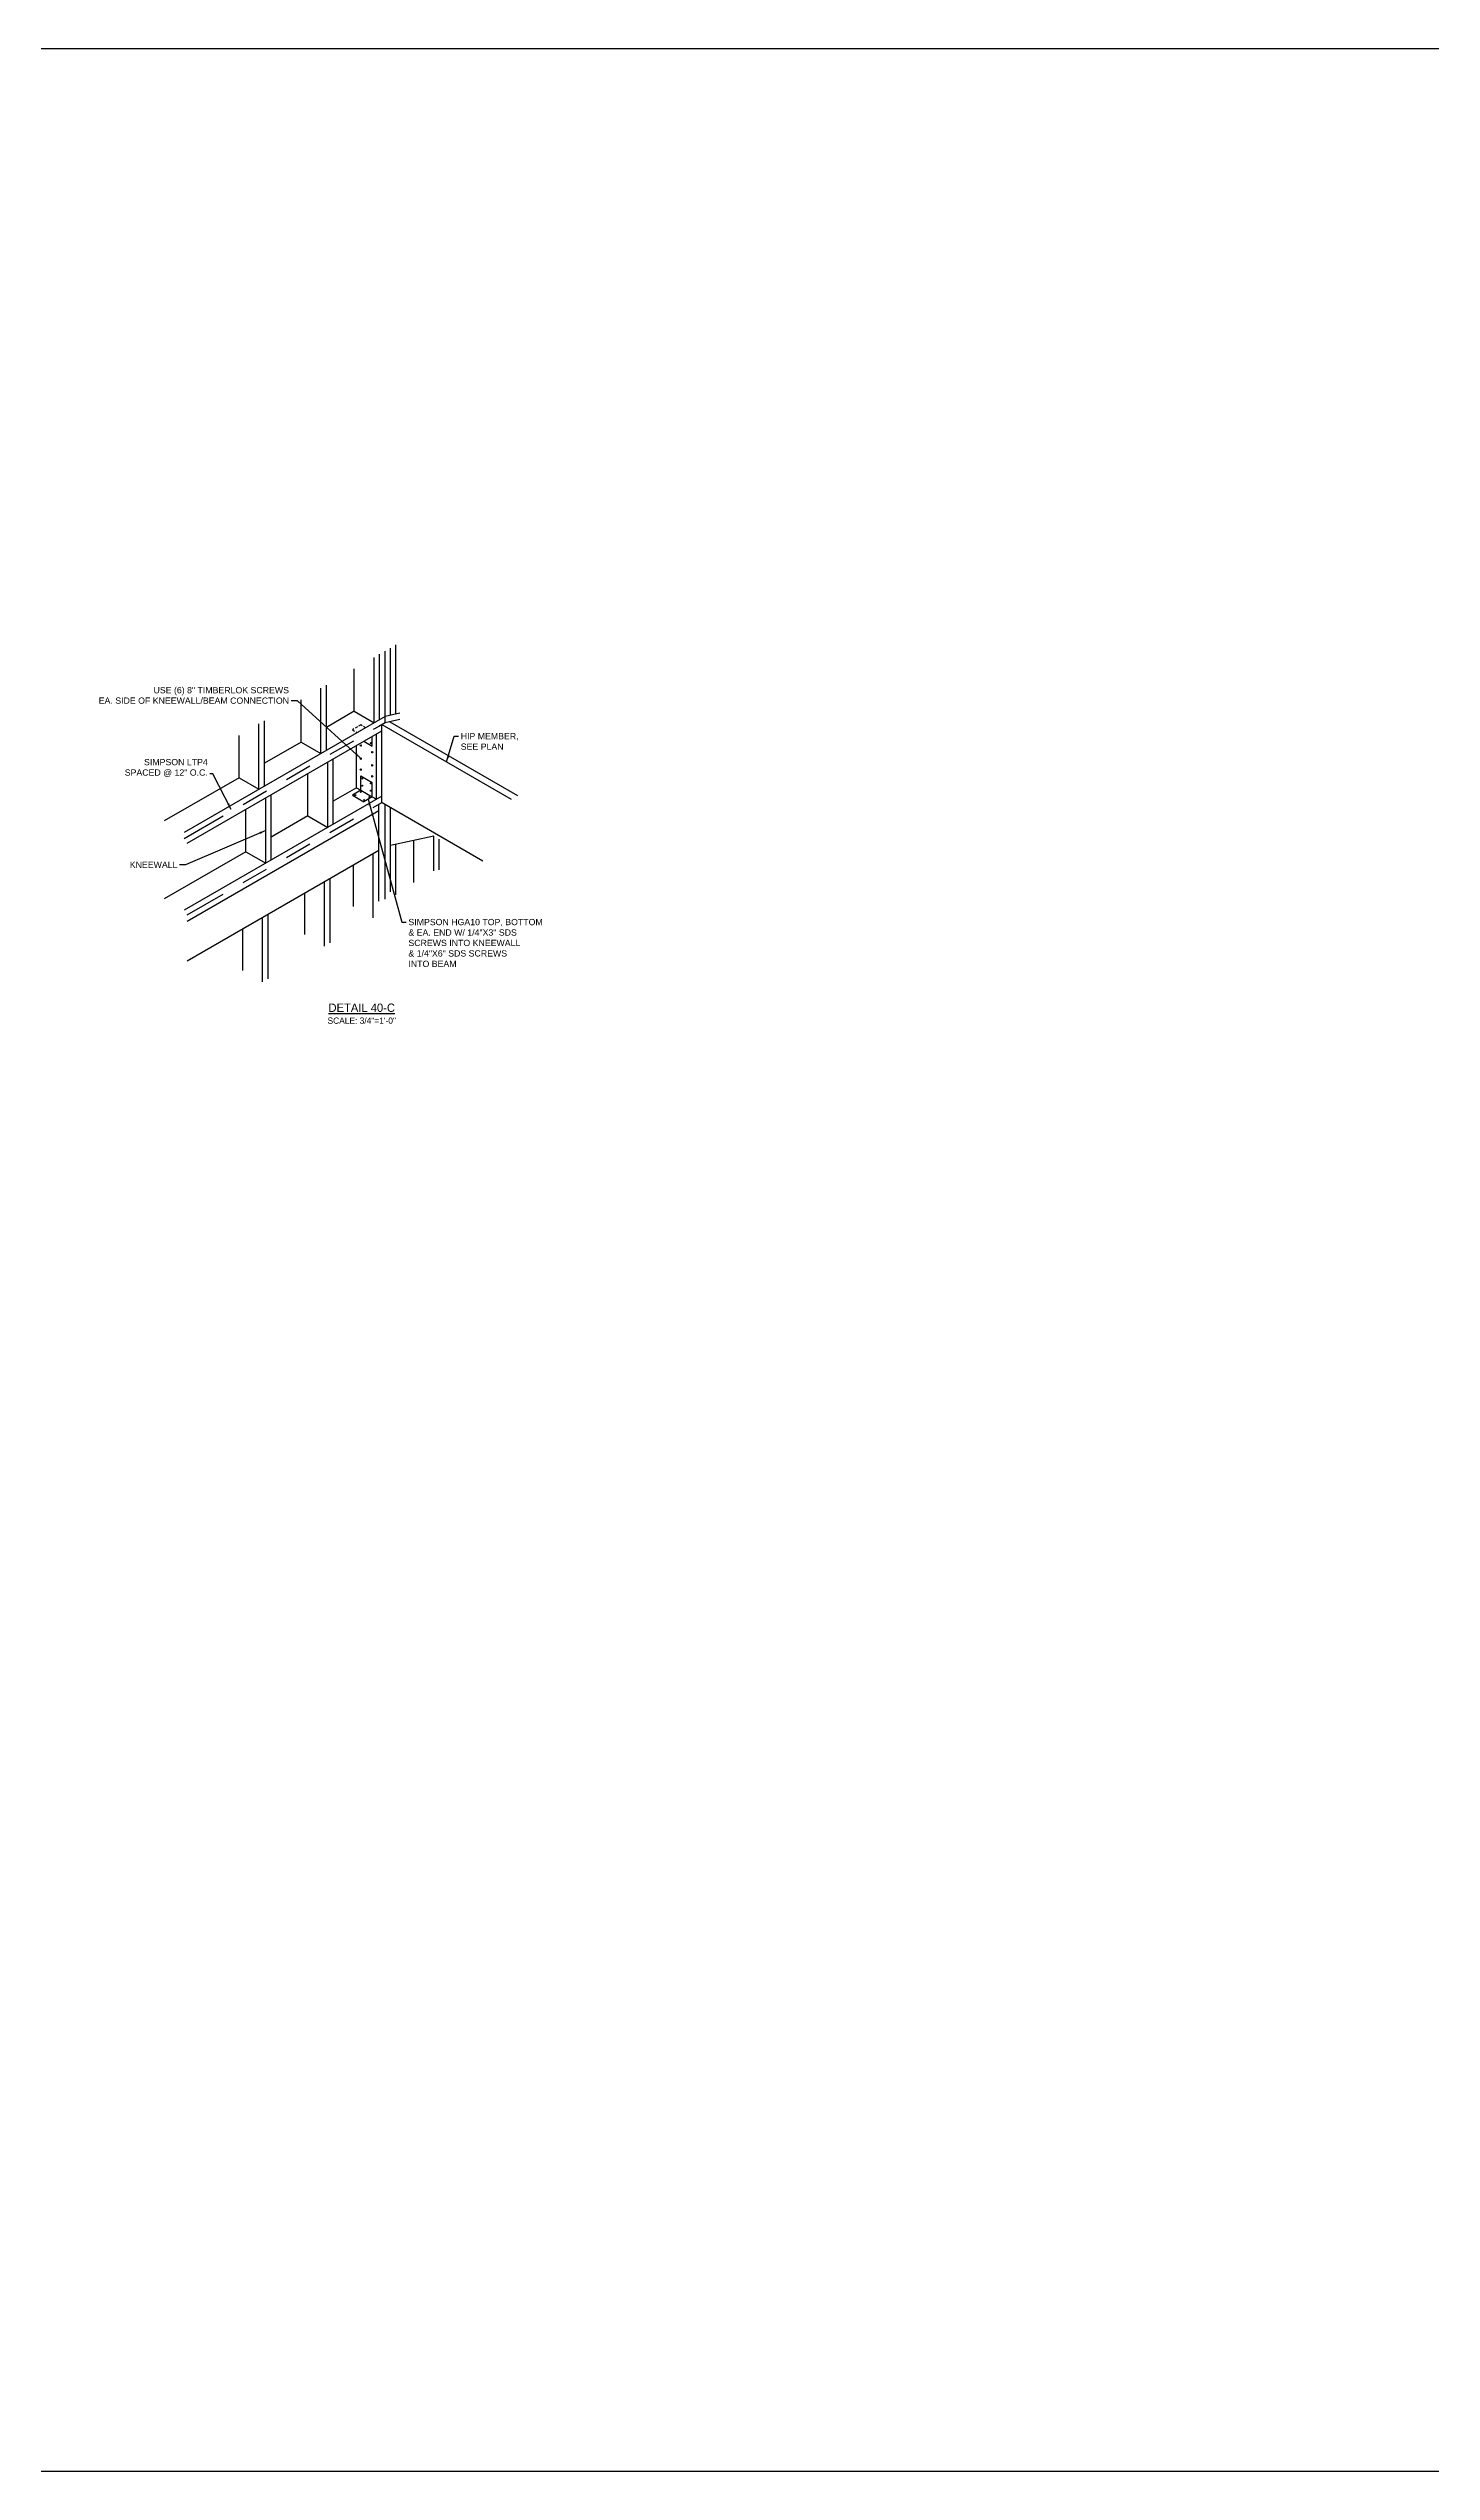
# Model space of a CAD drawing. Header units: inches. Extents: x -1316 to 22433, y -200 to 8737.
# Drawn here: x 3759 to 4090, y 810 to 1389 of the extents above; entities that cross this region are included whole.
import ezdxf

# ---------------------------------------------------------------- set-up
doc = ezdxf.new("R2010")
doc.units = ezdxf.units.IN
doc.header["$LTSCALE"] = 10
doc.header["$MEASUREMENT"] = 0
doc.linetypes.add('HIDDEN4', pattern=[0.09375, 0.0625, -0.03125])
for name, color, linetype in [('A-', 1, 'CONTINUOUS'), ('A-BLUE', 5, 'CONTINUOUS'), ('A-TXT', 222, 'CONTINUOUS')]:
    doc.layers.add(name, color=color, linetype=linetype)
doc.layers.add('VIEWPORT', color=14, linetype='CONTINUOUS', plot=False)
doc.styles.add('style1', font='arial.ttf')
doc.dimstyles.new('3-4', dxfattribs={"dimtxt": 1.5, "dimasz": 1.5, "dimexe": 0.75, "dimexo": 0.75, "dimgap": 0.5, "dimtad": 0, "dimdec": 4, "dimrnd": 0.0625, "dimzin": 0, "dimdsep": 46, "dimlunit": 4, "dimtxsty": 'style1', "dimcen": 0.09, "dimazin": 0, "dimtfac": 1, "dimtdec": 4, "dimtofl": 0, "dimtmove": 0, "dimatfit": 0, "dimfxl": 1, "dimtolj": 1, "dimtzin": 0, "dimarcsym": 0})

msp = doc.modelspace()

# ---------------------------------------------------------------- linework, layer by layer
at = {"layer": 'A-'}
for p, q in [((3842.50444, 1230.09937), (3842.50444, 1246.6732)), ((3832.54515, 1230.7982), (3832.54515, 1240.9232)), ((3837.30829, 1228.0482), (3837.30829, 1243.6732)), ((3838.60733, 1228.7982), (3838.60733, 1244.4232)), ((3839.90636, 1228.0482), (3839.90636, 1245.1732)), ((3841.2054, 1229.82379), (3841.2054, 1245.9232)), ((3824.56267, 1220.68951), (3824.56267, 1236.31451)), ((3825.8617, 1221.43951), (3825.8617, 1237.06451)), ((3839.90636, 1229.5482), (3791.8476, 1201.80146)), ((3819.79953, 1223.43951), (3819.79953, 1233.56451)), ((3832.54515, 1230.7982), (3825.8617, 1226.93951)), ((3832.54515, 1230.7982), (3837.30829, 1228.0482)), ((3843.4745, 1230.30517), (3839.90636, 1229.5482)), ((3792.58022, 1199.22444), (3839.14859, 1226.1107)), ((3804.97515, 1214.88065), (3804.97515, 1225.00565)), ((3809.73829, 1212.13065), (3809.73829, 1227.75565)), ((3811.03732, 1212.88065), (3811.03732, 1228.50565)), ((3819.79953, 1223.43951), (3811.03732, 1218.38065)), ((3819.79953, 1223.43951), (3824.56267, 1220.68951)), ((3832.3302, 1223.6741), (3826.70103, 1220.4241)), ((3838.39082, 1227.1732), (3837.09333, 1226.4241)), ((3837.84955, 1209.7357), (3837.84955, 1225.3607)), ((3839.90636, 1228.0482), (3838.39082, 1227.1732)), ((3839.14859, 1210.4857), (3839.14859, 1227.6107)), ((3839.14859, 1227.6107), (3870.09764, 1209.74226)), ((3839.14859, 1208.9857), (3839.14859, 1227.6107)), ((3843.4745, 1228.80517), (3839.90636, 1228.0482)), ((3841.01467, 1228.28332), (3871.61318, 1210.61726)), ((3821.93789, 1217.6741), (3816.30873, 1214.4241)), ((3826.19283, 1203.00569), (3826.19283, 1218.63069)), ((3827.49186, 1203.75569), (3827.49186, 1219.38069)), ((3833.08641, 1212.4857), (3833.08641, 1222.6107)), ((3804.97515, 1214.88065), (3787.08446, 1204.55146)), ((3804.97515, 1214.88065), (3809.73829, 1212.13065)), ((3821.42969, 1205.75569), (3821.42969, 1215.88069)), ((3833.08641, 1212.4857), (3827.49186, 1209.25569)), ((3833.08641, 1212.4857), (3834.08641, 1211.90835)), ((3839.14859, 1210.4857), (3791.8476, 1183.17646)), ((3792.58022, 1180.59944), (3838.39082, 1207.0482)), ((3811.54559, 1211.6741), (3805.91642, 1208.4241)), ((3806.60531, 1197.19683), (3806.60531, 1207.32183)), ((3811.36845, 1194.44683), (3811.36845, 1210.07183)), ((3812.66748, 1195.19683), (3812.66748, 1210.82183)), ((3836.84955, 1210.31305), (3837.84955, 1209.7357)), ((3837.09333, 1207.7991), (3839.14859, 1208.9857)), ((3838.39082, 1185.3778), (3838.39082, 1208.5482)), ((3839.14665, 1208.93363), (3839.14665, 1208.98439)), ((3839.19462, 1208.95913), (3863.3195, 1195.03062)), ((3839.90636, 1185.84546), (3839.90636, 1208.5482)), ((3841.2054, 1187.62105), (3841.2054, 1207.7982)), ((3801.15328, 1205.6741), (3791.8476, 1200.30146)), ((3821.42969, 1205.75569), (3812.66748, 1200.69683)), ((3821.42969, 1205.75569), (3826.19283, 1203.00569)), ((3826.70103, 1201.7991), (3832.3302, 1205.0491)), ((3851.56309, 1200.89613), (3841.2054, 1198.69879)), ((3851.56309, 1192.57548), (3851.56309, 1200.94319)), ((3806.60531, 1197.19683), (3787.08446, 1185.92646)), ((3792.58022, 1171.09944), (3838.39082, 1197.5482)), ((3806.60531, 1197.19683), (3811.36845, 1194.44683)), ((3816.30873, 1195.7991), (3821.93789, 1199.0491)), ((3837.09178, 1181.338), (3837.09178, 1196.7982)), ((3842.50444, 1186.87105), (3842.50444, 1198.97437)), ((3846.79995, 1189.82548), (3846.79995, 1199.88565)), ((3852.86213, 1192.85106), (3852.86213, 1200.19319)), ((3805.91642, 1189.7991), (3811.54559, 1193.0491)), ((3825.43505, 1174.60798), (3825.43505, 1190.06819)), ((3826.73409, 1175.35798), (3826.73409, 1190.81819)), ((3832.32864, 1184.088), (3832.32864, 1194.0482)), ((3792.58022, 1182.09944), (3801.15328, 1187.0491)), ((3820.67191, 1177.35798), (3820.67191, 1187.31819)), ((3805.84753, 1168.79913), (3805.84753, 1178.75933)), ((3810.61067, 1166.04913), (3810.61067, 1181.50933)), ((3811.90971, 1166.79913), (3811.90971, 1182.25933))]:
    msp.add_line(p, q, dxfattribs=at)
at = {"layer": 'A-', "color": 3}
for p, q in [((3834.08641, 1211.90835), (3832.08641, 1210.75365)), ((3834.08641, 1215.37245), (3836.84955, 1213.77715)), ((3832.08641, 1210.75365), (3834.84955, 1209.15835)), ((3836.84955, 1210.31305), (3834.84955, 1209.15835))]:
    msp.add_line(p, q, dxfattribs=at)
for points in [[(3834.84955, 1223.62865), (3836.84955, 1222.47395)], [(3836.84955, 1222.47395), (3836.84955, 1224.78335)], [(3834.08641, 1211.90835), (3834.08641, 1215.37245)], [(3834.08641, 1211.90835), (3836.84955, 1210.31305)], [(3836.84955, 1210.31305), (3836.84955, 1213.77715)]]:
    msp.add_lwpolyline(points, dxfattribs=at)
for centre, major_axis in [((3834.08641, 1222.59505), (0, -0.18729)), ((3834.08641, 1219.44582), (0, -0.18729)), ((3836.49793, 1223.16702), (0, -0.13043)), ((3836.84955, 1220.99975), (0, -0.18729)), ((3836.84955, 1217.85052), (0, -0.18729)), ((3834.08641, 1216.84715), (0, -0.18729)), ((3834.44956, 1214.71691), (0, -0.13043)), ((3834.44956, 1212.9875), (0, -0.13043)), ((3836.49793, 1213.53429), (0, -0.13043)), ((3836.49793, 1211.80487), (0, -0.13043)), ((3836.84955, 1215.25185), (0, -0.18729)), ((3832.78936, 1210.74017), (0.11296, 0.06521)), ((3834.05367, 1211.47012), (0.11296, 0.06521))]:
    msp.add_ellipse(centre, major_axis=major_axis, ratio=0.571841754, dxfattribs=at)
at = {"layer": 'A-', "color": 3, "extrusion": (0, 0, -1)}
for centre in [(3834.83773, 1209.55754), (3836.10204, 1210.28749)]:
    msp.add_ellipse(centre, major_axis=(0.11296, 0.06521), ratio=0.571841754, dxfattribs=at)
at = {"layer": 'A-BLUE', "linetype": 'HIDDEN4'}
for p, q in [((3834.08641, 1227.53335), (3832.08641, 1226.37865)), ((3832.08641, 1226.37865), (3833.25148, 1225.706))]:
    msp.add_line(p, q, dxfattribs=at)
msp.add_lwpolyline([(3835.25148, 1226.8607), (3834.08641, 1227.53335)], dxfattribs=at)
at = {"layer": 'VIEWPORT'}
msp.add_lwpolyline([(3201.77316, 1389.39776), (7888.35435, 1389.39776), (7888.35435, 809.58532), (3201.77316, 809.58532)], close=True, dxfattribs=at)

# ---------------------------------------------------------------- texts
at = {"layer": 'A-TXT', "char_height": 1.5, "style": 'style1'}
for s, insert, attachment_point in [('\\A1;USE (6) 8" TIMBERLOK SCREWS\\PEA. SIDE OF KNEEWALL/BEAM CONNECTION', (3816.91991, 1232.57069), 9), ('HIP MEMBER,\\PSEE PLAN', (3858.00151, 1225.58059), 1), ('\\A1;SIMPSON LTP4\\PSPACED @ 12" O.C.', (3797.49507, 1215.0843), 9), ('\\A1;KNEEWALL', (3790.24176, 1193.31696), 9), ('SIMPSON HGA10 TOP, BOTTOM \\P& EA. END W/ 1/4"X3" SDS \\PSCREWS INTO KNEEWALL\\P& 1/4"X6" SDS SCREWS \\PINTO BEAM', (3845.48695, 1181.11069), 1)]:
    msp.add_mtext(s, dxfattribs=dict(at, insert=insert, attachment_point=attachment_point))
at = {"layer": 'VIEWPORT', "insert": (3834.32062, 1160.85198), "char_height": 2, "width": 23.2911392, "attachment_point": 2, "style": 'style1'}
msp.add_mtext('{\\Farchtitl|c0;\\LDETAIL 40-C\\Fae2|c0;\\P\\H0.75x;\\lSCALE: 3/4"=1\'-0"}', dxfattribs=at)

# ---------------------------------------------------------------- leaders
at = {"layer": 'A-TXT', "annotation_type": 0, "has_hookline": 1}
for points, hookline_direction, text_width in [([(3834.03616, 1219.61121), (3818.91991, 1233.32069), (3817.41991, 1233.32069)], 1, 45.18929), ([(3854.62311, 1218.67648), (3856.45919, 1224.83059), (3857.50151, 1224.83059)], 0, 13.50102), ([(3803.07144, 1207.29419), (3798.72813, 1215.8343), (3797.99507, 1215.8343)], 1, 19.5972), ([(3835.84955, 1209.7357), (3843.94464, 1180.36069), (3844.98695, 1180.36069)], 0, 31.88267), ([(3811.36845, 1202.25933), (3792.17497, 1194.06696), (3790.74176, 1194.06696)], 1, 11.18452)]:
    msp.add_leader(points, dimstyle='3-4', override={"dimgap": 0.5, "dimtad": 0}, dxfattribs=dict(at, hookline_direction=hookline_direction, text_width=text_width))

doc.saveas('drawing.dxf')
